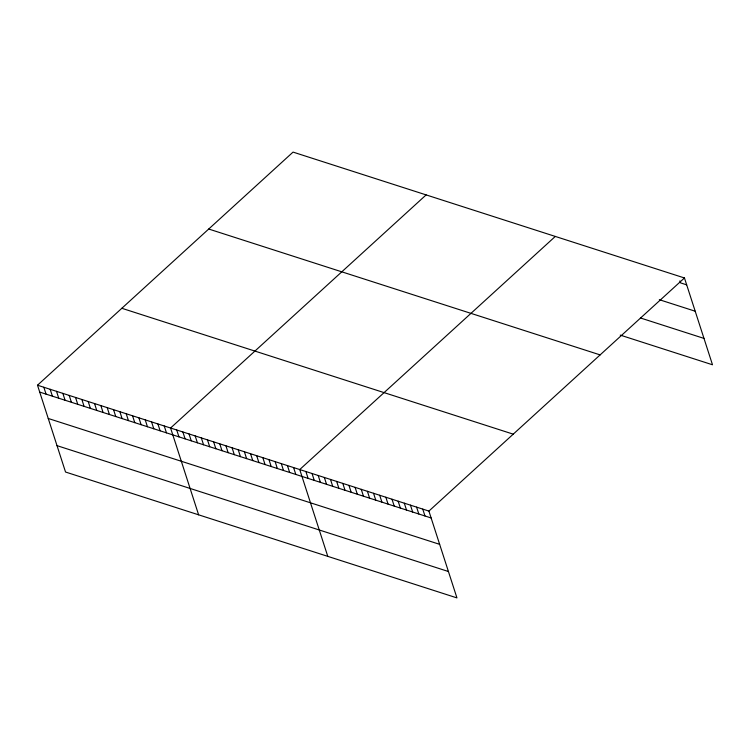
<?xml version="1.0" encoding="UTF-8"?>
<svg xmlns="http://www.w3.org/2000/svg" width="750" height="750" viewBox="0 0 750 750"><rect width="100%" height="100%" fill="white"/><g stroke="black" fill="none" stroke-linecap="round" stroke-linejoin="round"><path stroke-width="1.12" d="M37.5 385.219L428.906 511.087L456.947 597.9L65.541 472.031L37.5 385.219L293.053 152.1L684.459 277.969L712.5 364.781L620.241 335.109M426.131 194.897L170.578 428.016L198.619 514.819M555.3 236.438L299.738 469.547L327.778 556.359M428.906 511.087L684.459 277.969M686.681 284.85L680.531 282.872L679.894 280.903M659.325 299.691L695.203 311.222M640.425 317.963L703.978 338.4M208.725 229.031L600.131 354.9M121.838 308.287L513.234 434.156M39.722 392.091L431.128 517.959M48.244 418.472L439.641 544.341M57.019 445.65L448.425 571.519M422.756 509.109L424.978 515.981M416.606 507.131L418.819 514.003M410.456 505.153L412.669 512.025M404.297 503.175L406.519 510.047M398.147 501.197L400.369 508.069M391.997 499.219L394.219 506.091M385.847 497.241L388.069 504.113M379.697 495.262L381.919 502.134M373.547 493.284L375.769 500.156M367.397 491.306L369.619 498.178M361.247 489.328L363.469 496.2M355.097 487.35L357.319 494.222M348.947 485.372L351.169 492.244M342.797 483.394L345.019 490.266M336.647 481.416L338.869 488.297M330.497 479.438L332.719 486.319M324.347 477.459L326.559 484.341M318.197 475.481L320.409 482.362M312.037 473.503L314.259 480.384M305.887 471.525L308.109 478.406M293.588 467.569L295.809 474.45M287.438 465.591L289.659 472.472M281.288 463.612L283.509 470.494M275.138 461.634L277.359 468.516M268.988 459.666L271.209 466.537M262.838 457.688L265.059 464.559M256.688 455.709L258.909 462.581M250.538 453.731L252.759 460.603M244.388 451.753L246.609 458.625M238.238 449.775L240.45 456.647M232.088 447.797L234.3 454.669M225.938 445.819L228.15 452.691M219.778 443.841L222 450.712M213.628 441.863L215.85 448.734M207.478 439.884L209.7 446.756M201.328 437.906L203.55 444.778M195.178 435.928L197.4 442.8M189.028 433.95L191.25 440.822M182.878 431.972L185.1 438.844M176.728 429.994L178.95 436.866M164.241 425.972L166.463 432.853M157.903 423.938L160.125 430.809M151.566 421.903L153.787 428.775M145.228 419.859L147.45 426.741M138.891 417.825L141.113 424.697M132.553 415.791L134.775 422.662M126.216 413.747L128.438 420.619M119.878 411.713L122.1 418.584M113.541 409.669L115.763 416.55M107.203 407.634L109.425 414.506M100.866 405.6L103.087 412.472M94.538 403.556L96.75 410.438M88.2 401.522L90.412 408.394M81.862 399.488L84.075 406.359M75.525 397.444L77.747 404.316M69.188 395.409L71.409 402.281M62.85 393.366L65.072 400.247M56.513 391.331L58.734 398.203M50.175 389.297L52.397 396.169M43.837 387.253L46.059 394.134"/></g></svg>
